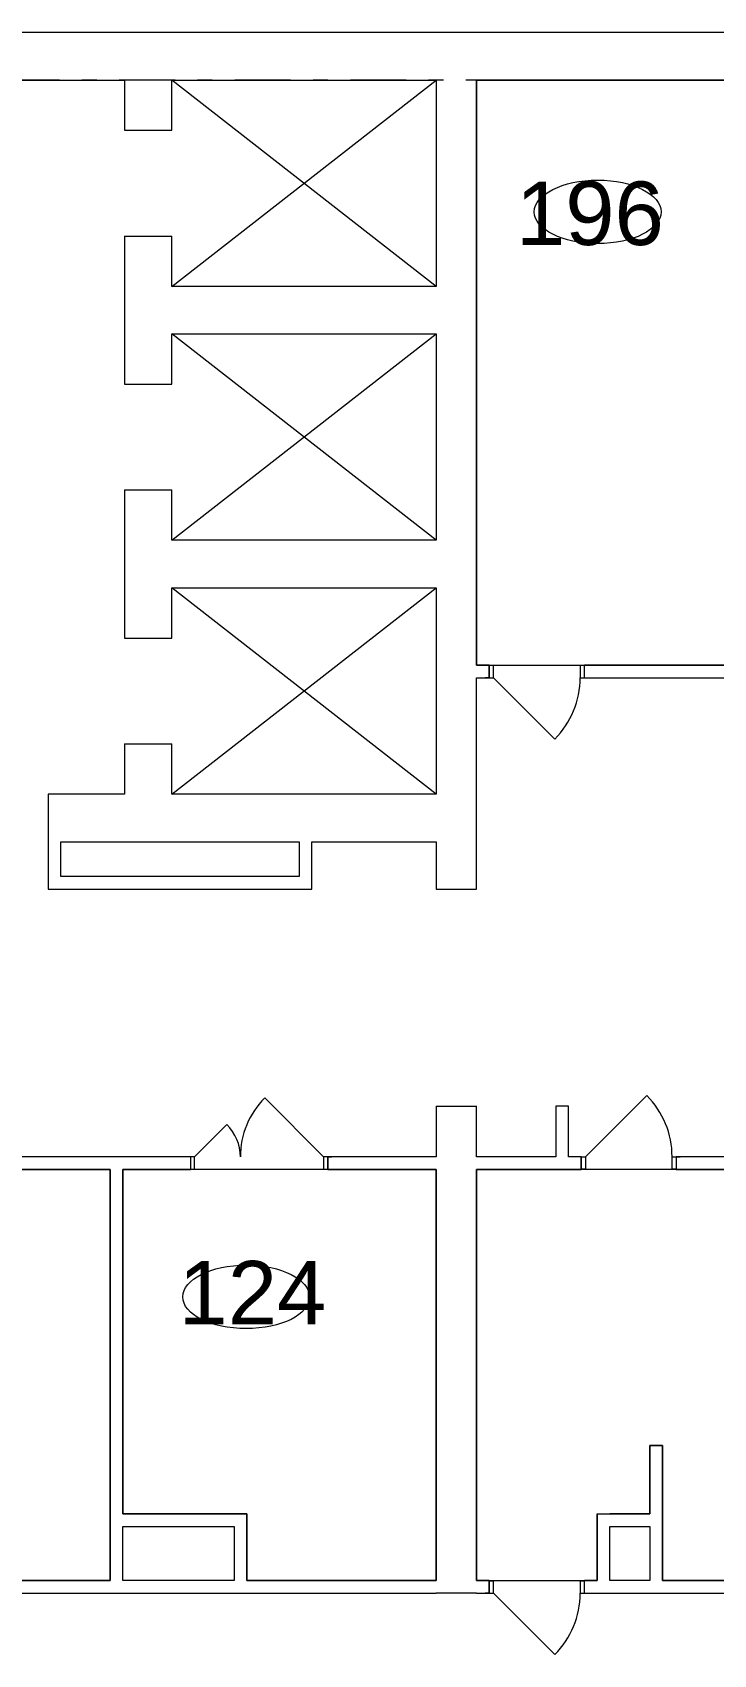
# Model space of a CAD drawing. Header units: millimetres. Extents: x 69565 to 169164, y 19942 to 91237.
# Drawn here: x 134876 to 141319, y 34389 to 49724 of the extents above; entities that cross this region are included whole.
import ezdxf

# ---------------------------------------------------------------- set-up
doc = ezdxf.new("R2010")
doc.units = ezdxf.units.MM
doc.header["$MEASUREMENT"] = 0
doc.linetypes.add('Штрих-Штриховая', pattern=[1093.611073, 529.166651, -211.666656, 141.111112, -211.666656])
doc.layers.add('Новый_Новый_0_Ном._пера__255_Ном._пера__255', color=255, linetype='Continuous', lineweight=18)
doc.layers.add('Новый_Новый_0_Ном._пера__7_Ном._пера__7', color=7, linetype='Continuous', lineweight=18)
doc.styles.add('СГЕНЕРИР_СТИЛЬ_1', font='Arial.ttf')

msp = doc.modelspace()

# ---------------------------------------------------------------- linework, layer by layer
at = {"layer": 'Новый_Новый_0_Ном._пера__255_Ном._пера__255', "color": 255, "linetype": 'Continuous', "lineweight": 18, "flags": 128}
for points in [[(139076.3, 49273.8), (139076.3, 43743.8), (141826.3, 43743.8), (141826.3, 49273.8)], [(132776.3, 38974), (132776.3, 35719.1), (133571, 35719.1), (133571, 35089.1), (135610.7, 35089.1), (135610.7, 38974)], [(135730.7, 38974), (135730.7, 35719.1), (136905.3, 35719.1), (136905.3, 35089.1), (138696.3, 35089.1), (138696.3, 38974)], [(144996.3, 35719.1), (144996.3, 38974), (139076.3, 38974), (139076.3, 35089.1), (140216.3, 35089.1), (140216.3, 35719.1), (140716.3, 35719.1), (140716.3, 36366.5), (140836.3, 36366.5), (140836.3, 35089.1), (142252.4, 35089.1), (142252.4, 36209.5), (142372.4, 36209.5), (142372.4, 35719.1), (143037.1, 35719.1), (143037.1, 35989.1), (143937.1, 35989.1), (143937.1, 36312.2), (144057.1, 36312.2), (144057.1, 35719.1)]]:
    msp.add_lwpolyline(points, close=True, dxfattribs=at)
at = {"layer": 'Новый_Новый_0_Ном._пера__7_Ном._пера__7', "color": 7, "linetype": 'Штрих-Штриховая', "lineweight": 18}
msp.add_line((166846.1, 49273.8), (117777.2, 49273.8), dxfattribs=at)
msp.add_line((166846.1, 49273.8), (117777.2, 49273.8), dxfattribs=at)
msp.add_line((166846.1, 49273.8), (117777.2, 49273.8), dxfattribs=at)
msp.add_line((166846.1, 49273.8), (117777.2, 49273.8), dxfattribs=at)
msp.add_line((166846.1, 49273.8), (117777.2, 49273.8), dxfattribs=at)
msp.add_line((166846.1, 49273.8), (117777.2, 49273.8), dxfattribs=at)
at = {"layer": 'Новый_Новый_0_Ном._пера__7_Ном._пера__7', "color": 7, "linetype": 'Continuous', "lineweight": 18}
for p, q in [((136196.3, 47323.5), (138696.3, 49273.8)), ((138696.3, 47323.5), (136196.3, 49273.8)), ((135746.3, 48798.5), (136196.3, 48798.5)), ((135746.3, 48798.5), (136196.3, 48798.5)), ((135746.3, 47798.5), (136196.3, 47798.5)), ((135746.3, 47798.5), (136196.3, 47798.5)), ((136196.3, 44923.2), (138696.3, 46873.5)), ((138696.3, 44923.2), (136196.3, 46873.5)), ((135746.3, 46398.5), (136196.3, 46398.5)), ((135746.3, 46398.5), (136196.3, 46398.5)), ((135746.3, 45398.5), (136196.3, 45398.5)), ((135746.3, 45398.5), (136196.3, 45398.5)), ((136196.3, 42522.8), (138696.3, 44473.2)), ((138696.3, 42522.8), (136196.3, 44473.2)), ((135746.3, 43998.2), (136196.3, 43998.2)), ((135746.3, 43998.2), (136196.3, 43998.2)), ((139196.3, 43743.8), (139159.3, 43743.8)), ((139196.3, 43743.8), (139159.3, 43743.8)), ((139196.3, 43743.8), (139159.3, 43743.8)), ((139196.3, 43738.8), (139196.3, 43743.8)), ((139196.3, 43738.8), (139196.3, 43743.8)), ((139196.3, 43738.8), (139196.3, 43743.8)), ((139196.3, 43623.8), (139196.3, 43738.8)), ((139236.3, 43738.8), (139196.3, 43738.8)), ((139196.3, 43738.8), (139196.3, 43623.8)), ((139196.3, 43623.8), (139196.3, 43738.8)), ((139196.3, 43623.8), (139196.3, 43738.8)), ((139236.3, 43623.8), (139236.3, 43738.8)), ((140096.3, 43738.8), (140056.3, 43738.8)), ((140056.3, 43738.8), (140056.3, 43623.8)), ((140096.3, 43743.8), (140133.3, 43743.8)), ((140096.3, 43738.8), (140096.3, 43743.8)), ((140096.3, 43738.8), (140096.3, 43743.8)), ((140096.3, 43738.8), (140096.3, 43743.8)), ((140096.3, 43743.8), (140133.3, 43743.8)), ((140096.3, 43743.8), (140133.3, 43743.8)), ((140096.3, 43623.8), (140096.3, 43738.8)), ((140096.3, 43623.8), (140096.3, 43738.8)), ((140096.3, 43623.8), (140096.3, 43738.8)), ((140096.3, 43623.8), (140096.3, 43738.8)), ((139196.3, 43623.8), (139159.3, 43623.8)), ((139196.3, 43623.8), (139159.3, 43623.8)), ((139196.3, 43623.8), (139159.3, 43623.8)), ((139196.3, 43623.8), (139236.3, 43623.8)), ((139236.3, 43623.8), (139816.1, 43044)), ((140056.3, 43623.8), (140096.3, 43623.8)), ((140096.3, 43623.8), (140133.3, 43623.8)), ((140096.3, 43623.8), (140133.3, 43623.8)), ((140096.3, 43623.8), (140133.3, 43623.8)), ((135746.3, 42998.2), (136196.3, 42998.2)), ((135746.3, 42998.2), (136196.3, 42998.2)), ((135026.3, 42522.8), (135026.3, 42072.8)), ((135026.3, 42522.8), (135026.3, 42072.8)), ((138696.3, 41623.8), (139076.3, 41623.8)), ((138696.3, 41623.8), (139076.3, 41623.8)), ((137630.7, 39094), (137073.5, 39651.2)), ((138696.3, 39573.8), (139076.3, 39573.8)), ((138696.3, 39573.8), (139076.3, 39573.8)), ((140106.3, 39094), (140686.1, 39673.8)), ((136410.7, 39094), (136716.2, 39399.4)), ((136370.7, 39094), (136333.7, 39094)), ((136370.7, 39094), (136333.7, 39094)), ((136370.7, 39094), (136333.7, 39094)), ((136370.7, 38974), (136333.7, 38974)), ((136370.7, 38974), (136333.7, 38974)), ((136370.7, 38974), (136333.7, 38974)), ((136370.7, 39094), (136370.7, 38979)), ((136410.7, 39094), (136370.7, 39094)), ((136370.7, 39094), (136370.7, 38979)), ((136370.7, 39094), (136370.7, 38979)), ((136370.7, 39094), (136370.7, 38979)), ((136370.7, 38979), (136370.7, 38974)), ((136370.7, 38979), (136410.7, 38979)), ((136370.7, 38979), (136370.7, 38974)), ((136370.7, 38979), (136370.7, 38974)), ((136410.7, 38979), (136410.7, 39094)), ((137670.7, 39094), (137630.7, 39094)), ((137630.7, 39094), (137630.7, 38979)), ((137630.7, 38979), (137670.7, 38979)), ((137670.7, 39094), (137707.7, 39094)), ((137670.7, 39094), (137670.7, 38979)), ((137670.7, 38979), (137670.7, 39094)), ((137670.7, 39094), (137670.7, 38979)), ((137670.7, 39094), (137670.7, 38979)), ((137670.7, 39094), (137707.7, 39094)), ((137670.7, 39094), (137707.7, 39094)), ((137670.7, 38979), (137670.7, 38974)), ((137670.7, 38979), (137670.7, 38974)), ((137670.7, 38979), (137670.7, 38974)), ((137670.7, 38974), (137707.7, 38974)), ((137670.7, 38974), (137707.7, 38974)), ((137670.7, 38974), (137707.7, 38974)), ((140066.3, 39094), (140029.3, 39094)), ((140066.3, 39094), (140029.3, 39094)), ((140066.3, 39094), (140029.3, 39094)), ((140066.3, 38974), (140029.3, 38974)), ((140066.3, 38974), (140029.3, 38974)), ((140066.3, 38974), (140029.3, 38974)), ((140066.3, 39094), (140066.3, 38979)), ((140066.3, 39094), (140106.3, 39094)), ((140066.3, 38979), (140066.3, 39094)), ((140066.3, 39094), (140066.3, 38979)), ((140066.3, 39094), (140066.3, 38979)), ((140066.3, 38979), (140066.3, 38974)), ((140106.3, 38979), (140066.3, 38979)), ((140066.3, 38979), (140066.3, 38974)), ((140066.3, 38979), (140066.3, 38974)), ((140106.3, 39094), (140106.3, 38979)), ((140926.3, 38979), (140926.3, 39094)), ((140926.3, 39094), (140966.3, 39094)), ((140966.3, 38979), (140926.3, 38979)), ((140966.3, 39094), (141003.3, 39094)), ((140966.3, 39094), (140966.3, 38979)), ((140966.3, 39094), (140966.3, 38979)), ((140966.3, 39094), (140966.3, 38979)), ((140966.3, 39094), (140966.3, 38979)), ((140966.3, 39094), (141003.3, 39094)), ((140966.3, 39094), (141003.3, 39094)), ((140966.3, 38979), (140966.3, 38974)), ((140966.3, 38979), (140966.3, 38974)), ((140966.3, 38979), (140966.3, 38974)), ((140966.3, 38974), (141003.3, 38974)), ((140966.3, 38974), (141003.3, 38974)), ((140966.3, 38974), (141003.3, 38974)), ((139076.3, 34969.1), (138696.3, 34969.1)), ((139076.3, 34969.1), (138696.3, 34969.1)), ((139196.3, 35089.1), (139159.3, 35089.1)), ((139196.3, 35089.1), (139159.3, 35089.1)), ((139196.3, 35089.1), (139159.3, 35089.1)), ((139196.3, 34969.1), (139159.3, 34969.1)), ((139196.3, 34969.1), (139159.3, 34969.1)), ((139196.3, 34969.1), (139159.3, 34969.1)), ((139196.3, 35084.1), (139196.3, 35089.1)), ((139196.3, 35084.1), (139196.3, 35089.1)), ((139196.3, 35084.1), (139196.3, 35089.1)), ((139196.3, 34969.1), (139196.3, 35084.1)), ((139236.3, 35084.1), (139196.3, 35084.1)), ((139196.3, 35084.1), (139196.3, 34969.1)), ((139196.3, 34969.1), (139196.3, 35084.1)), ((139196.3, 34969.1), (139196.3, 35084.1)), ((139196.3, 34969.1), (139236.3, 34969.1)), ((139236.3, 34969.1), (139236.3, 35084.1)), ((139236.3, 34969.1), (139816.1, 34389.3)), ((140096.3, 35084.1), (140056.3, 35084.1)), ((140056.3, 35084.1), (140056.3, 34969.1)), ((140056.3, 34969.1), (140096.3, 34969.1)), ((140096.3, 35089.1), (140133.3, 35089.1)), ((140096.3, 35084.1), (140096.3, 35089.1)), ((140096.3, 35084.1), (140096.3, 35089.1)), ((140096.3, 35084.1), (140096.3, 35089.1)), ((140096.3, 35089.1), (140133.3, 35089.1)), ((140096.3, 35089.1), (140133.3, 35089.1)), ((140096.3, 34969.1), (140096.3, 35084.1)), ((140096.3, 34969.1), (140096.3, 35084.1)), ((140096.3, 34969.1), (140096.3, 35084.1)), ((140096.3, 34969.1), (140096.3, 35084.1)), ((140096.3, 34969.1), (140133.3, 34969.1)), ((140096.3, 34969.1), (140133.3, 34969.1)), ((140096.3, 34969.1), (140133.3, 34969.1))]:
    msp.add_line(p, q, dxfattribs=at)
for points in [[(142350.2, 49723.8), (134436.3, 49723.8)], [(134436.3, 49273.8), (135746.3, 49273.8)], [(135746.3, 49273.8), (135746.3, 48798.5)], [(136196.3, 49273.8), (138696.3, 49273.8)], [(136196.3, 48798.5), (136196.3, 49273.8)], [(138696.3, 49273.8), (138696.3, 47323.5)], [(139076.3, 49273.8), (141826.3, 49273.8)], [(139076.3, 43743.8), (139076.3, 49273.8)], [(135746.3, 47798.5), (135746.3, 46398.5)], [(136196.3, 47323.5), (136196.3, 47798.5)], [(138696.3, 47323.5), (136196.3, 47323.5)], [(136196.3, 46873.5), (138696.3, 46873.5)], [(136196.3, 46398.5), (136196.3, 46873.5)], [(138696.3, 46873.5), (138696.3, 44923.2)], [(135746.3, 45398.5), (135746.3, 43998.2)], [(136196.3, 44923.2), (136196.3, 45398.5)], [(138696.3, 44923.2), (136196.3, 44923.2)], [(136196.3, 44473.2), (138696.3, 44473.2)], [(136196.3, 43998.2), (136196.3, 44473.2)], [(138696.3, 44473.2), (138696.3, 42522.8)], [(139196.3, 43743.8), (139076.3, 43743.8)], [(141826.3, 43743.8), (140096.3, 43743.8)], [(139076.3, 41623.8), (139076.3, 43623.8)], [(139076.3, 43623.8), (139196.3, 43623.8)], [(140096.3, 43623.8), (141826.3, 43623.8)], [(135746.3, 42998.2), (135746.3, 42522.8)], [(136196.3, 42522.8), (136196.3, 42998.2)], [(135746.3, 42522.8), (135026.3, 42522.8)], [(138696.3, 42522.8), (136196.3, 42522.8)], [(135026.3, 42072.8), (135026.3, 41623.8)], [(135146.3, 42072.8), (137398.4, 42072.8)], [(135146.3, 41743.8), (135146.3, 42072.8)], [(137398.4, 42072.8), (137398.4, 41743.8)], [(137518.4, 42072.8), (138696.3, 42072.8)], [(137518.4, 41743.8), (137518.4, 42072.8)], [(138696.3, 42072.8), (138696.3, 41623.8)], [(137398.4, 41743.8), (135146.3, 41743.8)], [(137518.4, 41623.8), (137518.4, 41743.8)], [(135026.3, 41623.8), (135146.3, 41623.8)], [(135146.3, 41623.8), (137518.4, 41623.8)], [(138696.3, 39573.8), (138696.3, 39094)], [(139076.3, 39094), (139076.3, 39573.8)], [(139946.3, 39573.8), (139826.3, 39573.8)], [(139826.3, 39573.8), (139826.3, 39094)], [(139946.3, 39094), (139946.3, 39573.8)], [(136370.7, 39094), (132776.3, 39094)], [(132776.3, 38974), (135610.7, 38974)], [(135610.7, 38974), (135610.7, 35719.1)], [(135730.7, 38974), (136370.7, 38974)], [(135730.7, 35719.1), (135730.7, 38974)], [(138696.3, 39094), (137670.7, 39094)], [(137670.7, 38974), (138696.3, 38974)], [(138696.3, 38974), (138696.3, 35089.1)], [(139826.3, 39094), (139076.3, 39094)], [(139076.3, 35089.1), (139076.3, 38974)], [(139076.3, 38974), (140066.3, 38974)], [(140066.3, 39094), (139946.3, 39094)], [(144996.3, 39094), (140966.3, 39094)], [(140966.3, 38974), (144996.3, 38974)], [(140836.3, 36366.5), (140716.3, 36366.5)], [(140716.3, 36366.5), (140716.3, 35719.1)], [(140836.3, 35089.1), (140836.3, 36366.5)], [(135610.7, 35719.1), (135610.7, 35599.1)], [(135610.7, 35599.1), (135610.7, 35089.1)], [(136785.3, 35719.1), (135730.7, 35719.1)], [(135730.7, 35089.1), (135730.7, 35599.1)], [(135730.7, 35599.1), (136785.3, 35599.1)], [(136905.3, 35719.1), (136785.3, 35719.1)], [(136785.3, 35599.1), (136785.3, 35089.1)], [(136905.3, 35089.1), (136905.3, 35719.1)], [(140216.3, 35719.1), (140336.3, 35719.1)], [(140216.3, 35719.1), (140216.3, 35089.1)], [(140716.3, 35719.1), (140336.3, 35719.1)], [(140336.3, 35089.1), (140336.3, 35599.1)], [(140336.3, 35599.1), (140716.3, 35599.1)], [(140716.3, 35599.1), (140716.3, 35089.1)], [(132776.3, 34969.1), (138696.3, 34969.1)], [(135610.7, 35089.1), (133571, 35089.1)], [(136785.3, 35089.1), (135730.7, 35089.1)], [(138696.3, 35089.1), (136905.3, 35089.1)], [(139196.3, 35089.1), (139076.3, 35089.1)], [(139076.3, 34969.1), (139196.3, 34969.1)], [(140216.3, 35089.1), (140096.3, 35089.1)], [(140096.3, 34969.1), (144996.3, 34969.1)], [(140716.3, 35089.1), (140336.3, 35089.1)], [(142252.4, 35089.1), (140836.3, 35089.1)]]:
    msp.add_lwpolyline(points, dxfattribs=at)
for centre, radius, start, end in [((139236.3, 43623.8), 820, 315, 0), ((137630.7, 39094), 788, 135, 180), ((140106.3, 39094), 820, 0, 45), ((136410.7, 39094), 432, 0, 45), ((139236.3, 34969.1), 820, 315, 0)]:
    msp.add_arc(centre, radius, start, end, dxfattribs=at)
for centre in [(140222.5, 48027.7), (136897.8, 37770.4)]:
    msp.add_ellipse(centre, major_axis=(600, 0), ratio=0.5, dxfattribs=at)

# ---------------------------------------------------------------- texts
at = {"layer": 'Новый_Новый_0_Ном._пера__7_Ном._пера__7', "color": 7, "linetype": 'Continuous', "lineweight": 18, "char_height": 600, "attachment_point": 5, "style": 'СГЕНЕРИР_СТИЛЬ_1'}
for s, insert in [('\\A1;{\\pqc;\\fArial|b0|i0|c0|p0;\\W1.000000;196}', (140148.8, 48010)), ('\\A1;{\\pqc;\\fArial|b0|i0|c0|p0;\\W1.000000;124}', (136957, 37809.8))]:
    msp.add_mtext(s, dxfattribs=dict(at, insert=insert))

doc.saveas('drawing.dxf')
